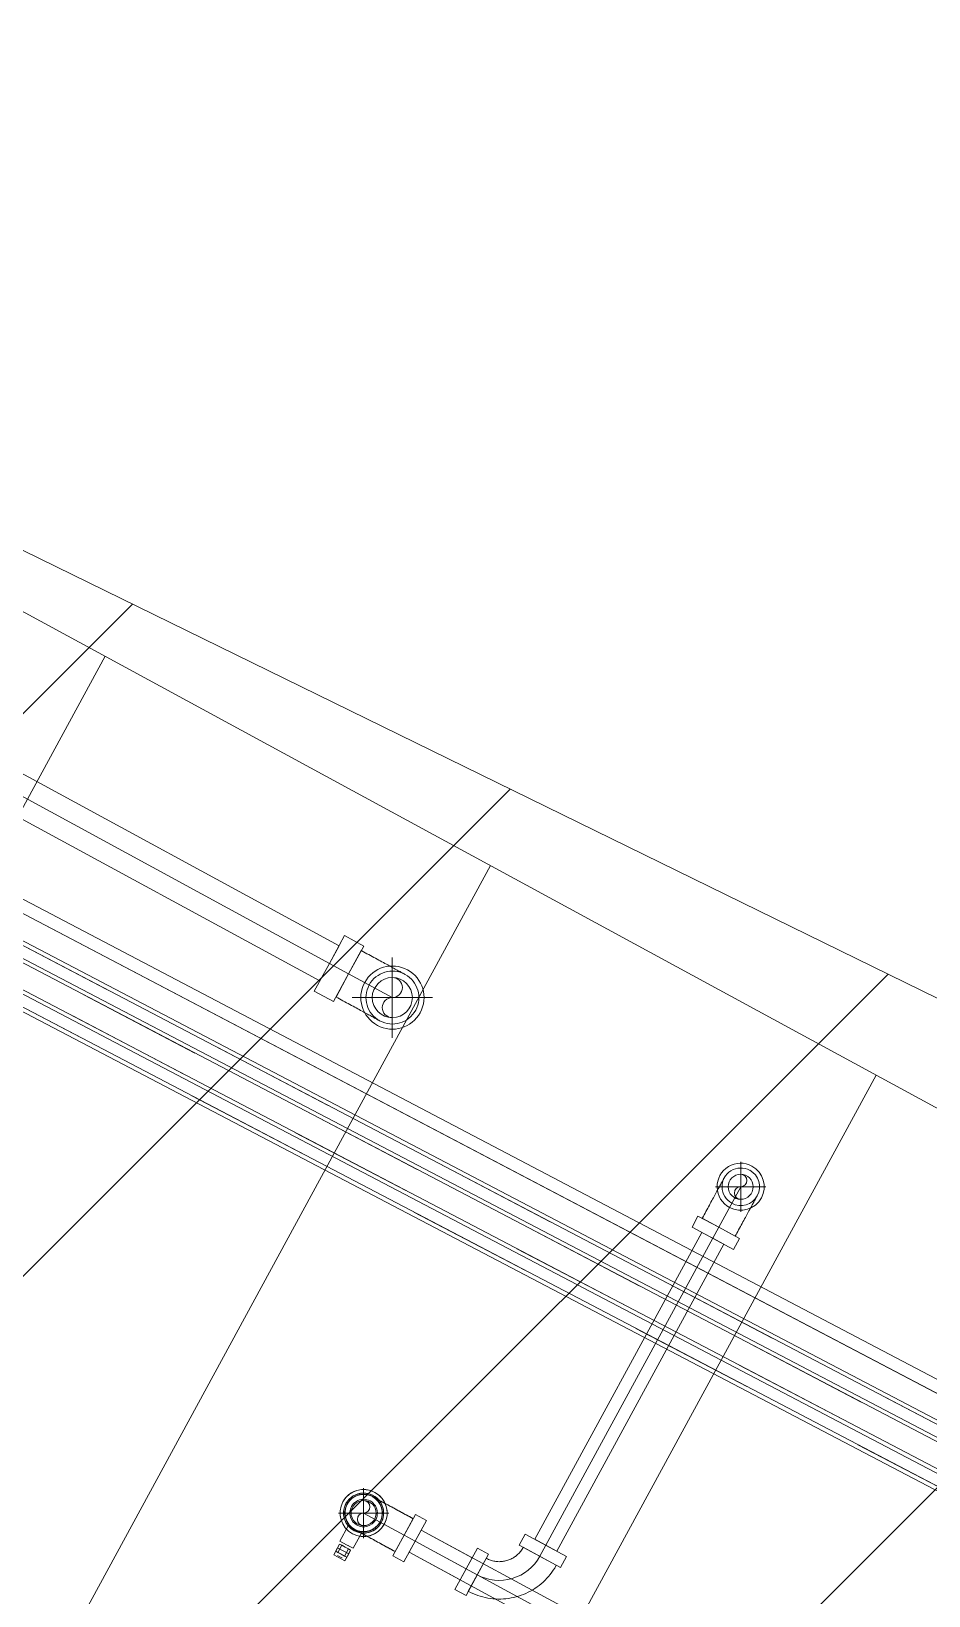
# Model space of a CAD drawing. Header units: metres. Extents: x -207 to 292, y -187 to 169.
# Drawn here: x 11.265 to 11.98, y 99.01 to 100.258 of the extents above; entities that cross this region are included whole.
import ezdxf

# ---------------------------------------------------------------- set-up
doc = ezdxf.new("R2010")
doc.units = ezdxf.units.M
doc.linetypes.add('Hidden', pattern=[0.007144, 0.004763, -0.002381])
for name, color, linetype, lineweight in [('A-FLOR', 7, 'Continuous', 9), ('A-ROOF', 7, 'Continuous', 9), ('A-ROOF-PATT', 7, 'Continuous', 9), ('I-WALL', 7, 'Continuous', 9), ('P-PIPE', 7, 'Continuous', 9), ('P-PIPE-CNTR', 7, 'Continuous', 9), ('S-BEAM', 7, 'Continuous', 9)]:
    doc.layers.add(name, color=color, linetype=linetype, lineweight=lineweight)
doc.layers.add('PR10-ARQ-PL-001-Emplazamiento-C-1_dwg', color=7, linetype='Continuous', lineweight=9, true_color=0x767676)

# ---------------------------------------------------------------- blocks, each defined once
blk = doc.blocks.new('M_HSS Rectangular - HSS50_8X25_4X3_2-2119583-PLANTA EMPLAZAMIENTO ACTUALIZADO')
at = {"layer": 'S-BEAM'}
for p, q in [((1.1933, 0.0127), (-1.1918, 0.0127)), ((1.1933, 0.00952), (-1.1918, 0.00952)), ((-1.1918, -0.00952), (1.1933, -0.00952)), ((-1.1918, -0.0127), (1.1933, -0.0127))]:
    blk.add_line(p, q, dxfattribs=at)
at = {"layer": 'S-BEAM', "linetype": 'Hidden'}
for p, q in [((1.1933, 0.00952), (-1.1918, 0.00952)), ((1.1933, -0.00952), (-1.1918, -0.00952))]:
    blk.add_line(p, q, dxfattribs=at)
blk = doc.blocks.new('M_HSS Rectangular - 5 x 5 cm-2120839-PLANTA EMPLAZAMIENTO ACTUALIZADO')
at = {"layer": 'S-BEAM'}
for p, q in [((1.1932, 0.025), (-1.1917, 0.025)), ((1.1932, 0.02182), (-1.1917, 0.02182)), ((-1.1917, -0.02182), (1.1932, -0.02182)), ((-1.1917, -0.025), (1.1932, -0.025))]:
    blk.add_line(p, q, dxfattribs=at)
at = {"layer": 'S-BEAM', "linetype": 'Hidden'}
for p, q in [((1.1932, 0.02182), (-1.1917, 0.02182)), ((1.1932, -0.02182), (-1.1917, -0.02182))]:
    blk.add_line(p, q, dxfattribs=at)
blk = doc.blocks.new('Plastico - Codo - PL - Codo-2167104-PLANTA EMPLAZAMIENTO ACTUALIZADO')
at = {"layer": 'P-PIPE'}
for p, q in [((11.5711, 99.0744), (11.5621, 99.0579)), ((11.5692, 99.071), (11.5621, 99.0579)), ((11.5709, 99.0531), (11.5799, 99.0696)), ((11.5799, 99.0696), (11.5711, 99.0744)), ((11.5621, 99.0579), (11.5531, 99.0414)), ((11.5621, 99.0579), (11.555, 99.0448)), ((11.5619, 99.0366), (11.5709, 99.0531)), ((11.5531, 99.0414), (11.5619, 99.0366))]:
    blk.add_line(p, q, dxfattribs=at)
at = {"layer": 'P-PIPE', "flags": 128}
for points in [[(11.5692, 99.071), (11.5679, 99.0717), (11.5666, 99.0724), (11.5654, 99.0731), (11.5641, 99.0738), (11.5628, 99.0745), (11.5615, 99.0752), (11.5603, 99.0759), (11.5591, 99.0766), (11.5578, 99.0772), (11.5566, 99.0779), (11.5555, 99.0785), (11.5543, 99.0792), (11.5532, 99.0798), (11.5521, 99.0804), (11.551, 99.081), (11.5499, 99.0815), (11.5489, 99.0821), (11.5479, 99.0826), (11.547, 99.0832), (11.546, 99.0837), (11.5451, 99.0841), (11.5443, 99.0846), (11.5435, 99.085), (11.5427, 99.0854), (11.542, 99.0858), (11.5413, 99.0862), (11.5407, 99.0865), (11.5401, 99.0869), (11.5396, 99.0872), (11.5391, 99.0874), (11.5386, 99.0877), (11.5382, 99.0879), (11.5379, 99.0881), (11.5376, 99.0882), (11.5374, 99.0884), (11.5372, 99.0885), (11.537, 99.0885), (11.5369, 99.0886), (11.5369, 99.0886)], [(11.5226, 99.0624), (11.5226, 99.0623), (11.5227, 99.0623), (11.5228, 99.0622), (11.523, 99.0621), (11.5233, 99.062), (11.5235, 99.0618), (11.5239, 99.0617), (11.5243, 99.0615), (11.5247, 99.0612), (11.5252, 99.061), (11.5257, 99.0607), (11.5263, 99.0604), (11.5269, 99.06), (11.5276, 99.0597), (11.5283, 99.0593), (11.529, 99.0589), (11.5298, 99.0584), (11.5306, 99.058), (11.5315, 99.0575), (11.5324, 99.057), (11.5334, 99.0565), (11.5343, 99.056), (11.5354, 99.0554), (11.5364, 99.0549), (11.5375, 99.0543), (11.5386, 99.0537), (11.5397, 99.0531), (11.5409, 99.0524), (11.542, 99.0518), (11.5432, 99.0511), (11.5445, 99.0505), (11.5457, 99.0498), (11.5469, 99.0491), (11.5482, 99.0484), (11.5495, 99.0478), (11.5507, 99.0471), (11.552, 99.0464), (11.5533, 99.0457), (11.5546, 99.045), (11.555, 99.0448)]]:
    blk.add_lwpolyline(points, dxfattribs=at)
at = {"layer": 'P-PIPE'}
for radius, start, end in [(0.0188, 331.4765, 151.4765), (0.0188, 331.4765, 151.4765), (0.0188, 151.4765, 331.4765), (0.0188, 151.4765, 331.4765), (0.0149, 151.4765, 331.4765), (0.015, 331.4765, 151.4765)]:
    blk.add_arc((11.5297, 99.0755), radius, start, end, dxfattribs=at)
blk = doc.blocks.new('Plastico - Codo - PL - Codo-V76-PLANTA EMPLAZAMIENTO ACTUALIZADO')
at = {"layer": 'P-PIPE'}
for p, q in [((11.871, 98.9121), (11.8623, 98.8954)), ((11.8693, 98.9087), (11.8623, 98.8954)), ((11.8799, 98.9074), (11.871, 98.9121)), ((11.8712, 98.8908), (11.8799, 98.9074)), ((11.8623, 98.8954), (11.8536, 98.8787)), ((11.8623, 98.8954), (11.8554, 98.8822)), ((11.8625, 98.8741), (11.8712, 98.8908)), ((11.8536, 98.8787), (11.8625, 98.8741))]:
    blk.add_line(p, q, dxfattribs=at)
at = {"layer": 'P-PIPE', "flags": 128}
for points in [[(11.8228, 98.8992), (11.8223, 98.8995), (11.8218, 98.8998), (11.8213, 98.9001), (11.8208, 98.9005), (11.8203, 98.9008), (11.8198, 98.9012), (11.8194, 98.9016), (11.819, 98.9021), (11.8186, 98.9025), (11.8182, 98.903), (11.8178, 98.9034), (11.8175, 98.9039), (11.8171, 98.9044), (11.8168, 98.9049), (11.8165, 98.9054), (11.8162, 98.906), (11.816, 98.9065), (11.8158, 98.9071), (11.8156, 98.9076), (11.8154, 98.9082), (11.8152, 98.9088), (11.8151, 98.9094), (11.815, 98.9099), (11.8149, 98.9105), (11.8148, 98.9111), (11.8148, 98.9117), (11.8148, 98.9123), (11.8148, 98.9129), (11.8148, 98.9135), (11.8149, 98.9141), (11.8149, 98.9147), (11.815, 98.9153), (11.8152, 98.9159), (11.8153, 98.9165), (11.8155, 98.917), (11.8157, 98.9176), (11.8159, 98.9182), (11.8161, 98.9187), (11.8164, 98.9192), (11.8165, 98.9194)], [(11.8165, 98.9194), (11.8168, 98.9199), (11.8171, 98.9204), (11.8174, 98.9209), (11.8177, 98.9214), (11.8181, 98.9219), (11.8185, 98.9223), (11.8189, 98.9228), (11.8193, 98.9232), (11.8198, 98.9236), (11.8202, 98.924), (11.8207, 98.9244), (11.8212, 98.9247), (11.8217, 98.9251), (11.8222, 98.9254), (11.8227, 98.9257), (11.8232, 98.9259), (11.8238, 98.9262), (11.8243, 98.9264), (11.8249, 98.9266), (11.8254, 98.9268), (11.826, 98.9269), (11.8266, 98.9271), (11.8272, 98.9272), (11.8278, 98.9273), (11.8284, 98.9274), (11.829, 98.9274), (11.8296, 98.9274), (11.8302, 98.9274), (11.8308, 98.9274), (11.8314, 98.9273), (11.832, 98.9272), (11.8325, 98.9271), (11.8331, 98.927), (11.8337, 98.9269), (11.8343, 98.9267), (11.8348, 98.9265), (11.8354, 98.9263), (11.836, 98.926), (11.8365, 98.9258), (11.8366, 98.9257)], [(11.8366, 98.9257), (11.8372, 98.9254), (11.8377, 98.9251), (11.8382, 98.9248), (11.8387, 98.9244), (11.8391, 98.9241), (11.8396, 98.9237), (11.84, 98.9233), (11.8405, 98.9229), (11.8409, 98.9224), (11.8412, 98.922), (11.8416, 98.9215), (11.842, 98.921), (11.8423, 98.9205), (11.8426, 98.92), (11.8429, 98.9195), (11.8432, 98.919), (11.8434, 98.9184), (11.8437, 98.9179), (11.8439, 98.9173), (11.844, 98.9167), (11.8442, 98.9161), (11.8443, 98.9156), (11.8444, 98.915), (11.8445, 98.9144), (11.8446, 98.9138), (11.8446, 98.9132), (11.8447, 98.9126), (11.8447, 98.912), (11.8446, 98.9114), (11.8446, 98.9108), (11.8445, 98.9102), (11.8444, 98.9096), (11.8443, 98.909), (11.8441, 98.9085), (11.8439, 98.9079), (11.8438, 98.9073), (11.8435, 98.9068), (11.8433, 98.9062), (11.843, 98.9057), (11.843, 98.9055)], [(11.8366, 98.9257), (11.8367, 98.9257), (11.8367, 98.9257), (11.8369, 98.9256), (11.8371, 98.9255), (11.8373, 98.9254), (11.8376, 98.9252), (11.8379, 98.925), (11.8383, 98.9248), (11.8387, 98.9246), (11.8392, 98.9244), (11.8397, 98.9241), (11.8403, 98.9238), (11.8409, 98.9235), (11.8416, 98.9231), (11.8423, 98.9227), (11.8431, 98.9223), (11.8439, 98.9219), (11.8447, 98.9215), (11.8456, 98.921), (11.8465, 98.9205), (11.8475, 98.92), (11.8485, 98.9195), (11.8495, 98.919), (11.8506, 98.9184), (11.8516, 98.9179), (11.8527, 98.9173), (11.8539, 98.9167), (11.855, 98.9161), (11.8562, 98.9155), (11.8574, 98.9148), (11.8587, 98.9142), (11.8599, 98.9135), (11.8612, 98.9129), (11.8624, 98.9122), (11.8637, 98.9116), (11.865, 98.9109), (11.8663, 98.9102), (11.8676, 98.9095), (11.8689, 98.9088), (11.8693, 98.9087)], [(11.843, 98.9055), (11.8427, 98.905), (11.8424, 98.9045), (11.842, 98.904), (11.8417, 98.9035), (11.8413, 98.903), (11.8409, 98.9026), (11.8405, 98.9021), (11.8401, 98.9017), (11.8397, 98.9013), (11.8392, 98.9009), (11.8388, 98.9006), (11.8383, 98.9002), (11.8378, 98.8999), (11.8373, 98.8996), (11.8367, 98.8993), (11.8362, 98.899), (11.8357, 98.8987), (11.8351, 98.8985), (11.8345, 98.8983), (11.834, 98.8981), (11.8334, 98.898), (11.8328, 98.8978), (11.8322, 98.8977), (11.8316, 98.8976), (11.831, 98.8976), (11.8304, 98.8975), (11.8299, 98.8975), (11.8293, 98.8975), (11.8287, 98.8975), (11.8281, 98.8976), (11.8275, 98.8977), (11.8269, 98.8978), (11.8263, 98.8979), (11.8257, 98.8981), (11.8251, 98.8982), (11.8246, 98.8984), (11.824, 98.8986), (11.8235, 98.8989), (11.8229, 98.8991), (11.8228, 98.8992)], [(11.8554, 98.8822), (11.8541, 98.8828), (11.8528, 98.8835), (11.8515, 98.8842), (11.8502, 98.8849), (11.8489, 98.8855), (11.8477, 98.8862), (11.8464, 98.8869), (11.8452, 98.8875), (11.8439, 98.8882), (11.8427, 98.8888), (11.8415, 98.8894), (11.8404, 98.89), (11.8392, 98.8906), (11.8381, 98.8912), (11.837, 98.8918), (11.8359, 98.8923), (11.8349, 98.8929), (11.8339, 98.8934), (11.8329, 98.8939), (11.832, 98.8944), (11.8311, 98.8949), (11.8303, 98.8953), (11.8295, 98.8957), (11.8287, 98.8961), (11.828, 98.8965), (11.8273, 98.8969), (11.8266, 98.8972), (11.826, 98.8975), (11.8255, 98.8978), (11.825, 98.8981), (11.8246, 98.8983), (11.8242, 98.8985), (11.8238, 98.8987), (11.8235, 98.8988), (11.8233, 98.899), (11.8231, 98.8991), (11.8229, 98.8991), (11.8228, 98.8992), (11.8228, 98.8992)]]:
    blk.add_lwpolyline(points, dxfattribs=at)
at = {"layer": 'P-PIPE'}
for radius, start, end in [(0.0188, 332.4113, 152.4113), (0.0188, 332.4113, 152.4113), (0.0188, 152.4113, 332.4113), (0.0188, 152.4113, 332.4113), (0.0149, 152.4113, 332.4113), (0.0149, 332.4113, 152.4113)]:
    blk.add_arc((11.8297, 98.9125), radius, start, end, dxfattribs=at)
blk = doc.blocks.new('Plastico - Codo - PL - Codo-V82-PLANTA EMPLAZAMIENTO ACTUALIZADO')
at = {"layer": 'P-PIPE'}
for p, q in [((-0.0188, 0.0468), (-0.0188, 0.0368)), ((0.0188, 0.0468), (-0.0188, 0.0468)), ((0.0188, 0.0468), (-0.0188, 0.0468)), ((0.0188, 0.0368), (0.0188, 0.0468)), ((-0.0188, 0.0368), (0.0188, 0.0368)), ((-0.0188, 0.0368), (0.0188, 0.0368)), ((-0.015, 0.0368), (0.0149, 0.0368)), ((-0.015, 0.0368), (0.0149, 0.0368)), ((-0.0368, 0.0188), (-0.0468, 0.0188)), ((-0.0468, 0.0188), (-0.0468, -0.0188)), ((-0.0468, 0.0188), (-0.0468, -0.0188)), ((-0.0368, -0.0188), (-0.0368, 0.0188)), ((-0.0368, -0.0188), (-0.0368, 0.0188)), ((-0.0368, 0.0149), (-0.0368, -0.015)), ((-0.0368, 0.0149), (-0.0368, -0.015)), ((-0.0468, -0.0188), (-0.0368, -0.0188))]:
    blk.add_line(p, q, dxfattribs=at)
at = {"layer": 'P-PIPE', "flags": 128}
for points in [[(-0.0368, -0.015), (-0.0347, -0.0149), (-0.0327, -0.0148), (-0.0306, -0.0146), (-0.0286, -0.0143), (-0.0265, -0.0139), (-0.0245, -0.0135), (-0.0225, -0.0129), (-0.0205, -0.0123), (-0.0186, -0.0116), (-0.0167, -0.0109), (-0.0148, -0.01), (-0.0129, -0.0091), (-0.0111, -0.0081), (-0.0093, -0.007), (-0.0076, -0.0059), (-0.0059, -0.0047), (-0.0043, -0.0034), (-0.0027, -0.0021), (-0.0012, -0.0007), (0.0003, 0.0007), (0.0017, 0.0023), (0.0031, 0.0038), (0.0044, 0.0055), (0.0056, 0.0071), (0.0067, 0.0088), (0.0078, 0.0106), (0.0088, 0.0124), (0.0098, 0.0143), (0.0106, 0.0161), (0.0114, 0.0181), (0.0121, 0.02), (0.0128, 0.022), (0.0133, 0.024), (0.0138, 0.026), (0.0142, 0.028), (0.0145, 0.0301), (0.0147, 0.0321), (0.0149, 0.0342), (0.0149, 0.0363), (0.0149, 0.0368)], [(-0.015, 0.0368), (-0.015, 0.0359), (-0.015, 0.0351), (-0.0151, 0.0342), (-0.0152, 0.0333), (-0.0154, 0.0325), (-0.0156, 0.0316), (-0.0158, 0.0308), (-0.0161, 0.0299), (-0.0164, 0.0291), (-0.0167, 0.0283), (-0.017, 0.0275), (-0.0174, 0.0267), (-0.0178, 0.026), (-0.0183, 0.0252), (-0.0188, 0.0245), (-0.0193, 0.0238), (-0.0198, 0.0231), (-0.0204, 0.0224), (-0.021, 0.0218), (-0.0216, 0.0211), (-0.0222, 0.0205), (-0.0229, 0.02), (-0.0236, 0.0194), (-0.0243, 0.0189), (-0.025, 0.0184), (-0.0257, 0.018), (-0.0265, 0.0175), (-0.0273, 0.0171), (-0.0281, 0.0168), (-0.0289, 0.0164), (-0.0297, 0.0161), (-0.0305, 0.0159), (-0.0314, 0.0156), (-0.0322, 0.0154), (-0.0331, 0.0153), (-0.034, 0.0151), (-0.0348, 0.015), (-0.0357, 0.015), (-0.0366, 0.015), (-0.0368, 0.0149)]]:
    blk.add_lwpolyline(points, dxfattribs=at)
blk = doc.blocks.new('M_Ball Valve - 50-150 mm - 20 mm-V83-PLANTA EMPLAZAMIENTO ACTUALIZADO')
at = {"layer": 'P-PIPE'}
for p, q in [((11.8174, 98.9024), (11.8108, 98.8902)), ((11.8213, 98.8845), (11.8279, 98.8966)), ((11.809, 98.8848), (11.8059, 98.8792)), ((11.8059, 98.8792), (11.8075, 98.8821)), ((11.8106, 98.8877), (11.8075, 98.8821)), ((11.8092, 98.881), (11.8075, 98.8821)), ((11.8075, 98.882), (11.8162, 98.8772)), ((11.8106, 98.8877), (11.809, 98.8848)), ((11.8178, 98.88), (11.809, 98.8848)), ((11.809, 98.8848), (11.8178, 98.88)), ((11.8124, 98.8868), (11.8092, 98.881)), ((11.8092, 98.881), (11.8119, 98.8796)), ((11.8101, 98.8805), (11.8119, 98.8796)), ((11.8101, 98.8805), (11.8119, 98.8796)), ((11.8194, 98.883), (11.8106, 98.8878)), ((11.8106, 98.8877), (11.8124, 98.8868)), ((11.8108, 98.8902), (11.8161, 98.8873)), ((11.815, 98.8854), (11.8124, 98.8868)), ((11.815, 98.8854), (11.8133, 98.8863)), ((11.815, 98.8854), (11.8133, 98.8863)), ((11.8161, 98.8873), (11.8143, 98.8883)), ((11.8145, 98.8782), (11.8176, 98.884)), ((11.8167, 98.8845), (11.815, 98.8854)), ((11.8167, 98.8845), (11.815, 98.8854)), ((11.8176, 98.884), (11.815, 98.8854)), ((11.8161, 98.8873), (11.8213, 98.8845)), ((11.8178, 98.8864), (11.8161, 98.8873)), ((11.8163, 98.8773), (11.8193, 98.8829)), ((11.8176, 98.884), (11.8193, 98.8829)), ((11.8178, 98.88), (11.8193, 98.8829)), ((11.8059, 98.8792), (11.8147, 98.8744)), ((11.8147, 98.8744), (11.8059, 98.8792)), ((11.809, 98.8786), (11.8108, 98.8777)), ((11.8108, 98.8777), (11.8126, 98.8767)), ((11.8119, 98.8796), (11.8136, 98.8787)), ((11.8119, 98.8796), (11.8136, 98.8787)), ((11.8119, 98.8796), (11.8145, 98.8782)), ((11.8163, 98.8773), (11.8145, 98.8782)), ((11.8147, 98.8744), (11.8178, 98.88)), ((11.8163, 98.8773), (11.8147, 98.8744))]:
    blk.add_line(p, q, dxfattribs=at)
at = {"layer": 'P-PIPE', "flags": 128}
for points in [[(11.8157, 98.9201), (11.8154, 98.9195), (11.8151, 98.9189), (11.8149, 98.9183), (11.8147, 98.9177), (11.8145, 98.9171), (11.8143, 98.9165), (11.8142, 98.9159), (11.814, 98.9153), (11.8139, 98.9146), (11.8139, 98.914), (11.8138, 98.9134), (11.8138, 98.9127), (11.8138, 98.9121), (11.8138, 98.9115), (11.8139, 98.9108), (11.8139, 98.9102), (11.814, 98.9096), (11.8142, 98.9089), (11.8143, 98.9083), (11.8145, 98.9077), (11.8147, 98.9071), (11.8149, 98.9065), (11.8152, 98.9059), (11.8155, 98.9054), (11.8157, 98.9048), (11.8161, 98.9042), (11.8164, 98.9037), (11.8168, 98.9032), (11.8171, 98.9027), (11.8174, 98.9024)], [(11.8437, 98.9049), (11.844, 98.9054), (11.8443, 98.906), (11.8445, 98.9066), (11.8447, 98.9072), (11.8449, 98.9078), (11.8451, 98.9084), (11.8453, 98.909), (11.8454, 98.9096), (11.8455, 98.9103), (11.8456, 98.9109), (11.8456, 98.9115), (11.8456, 98.9122), (11.8456, 98.9128), (11.8456, 98.9135), (11.8456, 98.9141), (11.8455, 98.9147), (11.8454, 98.9153), (11.8453, 98.916), (11.8451, 98.9166), (11.8449, 98.9172), (11.8447, 98.9178), (11.8445, 98.9184), (11.8442, 98.919), (11.844, 98.9196), (11.8437, 98.9201), (11.8434, 98.9207), (11.843, 98.9212), (11.8427, 98.9217), (11.8423, 98.9223), (11.8419, 98.9228), (11.8415, 98.9232), (11.841, 98.9237), (11.8406, 98.9241), (11.8401, 98.9246), (11.8396, 98.925), (11.8391, 98.9253), (11.8386, 98.9257), (11.838, 98.9261), (11.8375, 98.9264), (11.8369, 98.9267), (11.8363, 98.927), (11.8358, 98.9272), (11.8352, 98.9274), (11.8346, 98.9276), (11.8339, 98.9278), (11.8333, 98.928), (11.8327, 98.9281), (11.8321, 98.9282), (11.8314, 98.9283), (11.8308, 98.9284), (11.8302, 98.9284), (11.8295, 98.9284), (11.8289, 98.9284), (11.8283, 98.9283), (11.8276, 98.9283), (11.827, 98.9282), (11.8264, 98.928), (11.8257, 98.9279), (11.8251, 98.9277), (11.8245, 98.9275), (11.8239, 98.9273), (11.8233, 98.9271), (11.8228, 98.9268), (11.8222, 98.9265), (11.8216, 98.9262), (11.8211, 98.9259), (11.8206, 98.9255), (11.8201, 98.9251), (11.8196, 98.9247), (11.8191, 98.9243), (11.8186, 98.9239), (11.8182, 98.9234), (11.8177, 98.923), (11.8173, 98.9225), (11.8169, 98.922), (11.8166, 98.9214), (11.8162, 98.9209), (11.8159, 98.9204), (11.8157, 98.9201)], [(11.8279, 98.8966), (11.8286, 98.8966), (11.8292, 98.8965), (11.8298, 98.8965), (11.8305, 98.8965), (11.8311, 98.8966), (11.8317, 98.8967), (11.8324, 98.8968), (11.833, 98.8969), (11.8336, 98.897), (11.8342, 98.8972), (11.8348, 98.8974), (11.8354, 98.8976), (11.836, 98.8978), (11.8366, 98.8981), (11.8372, 98.8984), (11.8377, 98.8987), (11.8383, 98.899), (11.8388, 98.8994), (11.8393, 98.8998), (11.8398, 98.9002), (11.8403, 98.9006), (11.8408, 98.901), (11.8412, 98.9015), (11.8417, 98.9019), (11.8421, 98.9024), (11.8425, 98.9029), (11.8428, 98.9034), (11.8432, 98.904), (11.8435, 98.9045), (11.8437, 98.9049)]]:
    blk.add_lwpolyline(points, dxfattribs=at)
at = {"layer": 'P-PIPE'}
for radius, start, end in [(0.016, 151.4765, 331.4765), (0.016, 151.4765, 331.4765), (0.016, 151.4765, 331.4765), (0.016, 151.4765, 331.4765), (0.016, 331.4765, 151.4765), (0.016, 331.4765, 151.4765), (0.016, 331.4765, 151.4765), (0.016, 331.4765, 151.4765), (0.011, 151.4765, 331.4765), (0.011, 151.4765, 331.4765), (0.011, 151.4765, 331.4765), (0.011, 151.4765, 331.4765), (0.011, 331.4765, 151.4765), (0.011, 331.4765, 151.4765), (0.011, 331.4765, 151.4765), (0.011, 331.4765, 151.4765)]:
    blk.add_arc((11.8297, 98.9125), radius, start, end, dxfattribs=at)
for points, knots in [([(11.8223, 98.8988), (11.822, 98.899), (11.8214, 98.8994), (11.8205, 98.8999), (11.8199, 98.9003), (11.8194, 98.9007), (11.8191, 98.9009), (11.8187, 98.9012), (11.8185, 98.9014), (11.8182, 98.9016), (11.818, 98.9018), (11.8178, 98.902), (11.8177, 98.9021), (11.8175, 98.9022), (11.8174, 98.9023), (11.8174, 98.9024), (11.8174, 98.9024)], [-1, -1, -1, -1, -0.9444444, -0.8888889, -0.8333333, -0.8055556, -0.7777778, -0.75, -0.7222222, -0.6944444, -0.6666667, -0.6388889, -0.6111111, -0.5833333, -0.5555556, -0.5, -0.5, -0.5, -0.5]), ([(11.8174, 98.9024), (11.8174, 98.9024), (11.8174, 98.9023), (11.8176, 98.9022), (11.8178, 98.902), (11.818, 98.9018), (11.8182, 98.9016), (11.8185, 98.9014), (11.8187, 98.9012), (11.8191, 98.9009), (11.8194, 98.9007), (11.8199, 98.9003), (11.8205, 98.8999), (11.8214, 98.8994), (11.822, 98.899), (11.8223, 98.8988)], [-0.5, -0.5, -0.5, -0.5, -0.4444444, -0.3888889, -0.3611111, -0.3333333, -0.3055556, -0.2777778, -0.25, -0.2222222, -0.1944444, -0.1666667, -0.1111111, -0.0555556, 0, 0, 0, 0]), ([(11.8223, 98.8988), (11.8226, 98.8987), (11.8232, 98.8983), (11.8242, 98.8979), (11.8249, 98.8976), (11.8255, 98.8974), (11.8258, 98.8973), (11.8262, 98.8971), (11.8266, 98.897), (11.8269, 98.8969), (11.8271, 98.8968), (11.8274, 98.8968), (11.8276, 98.8967), (11.8279, 98.8966), (11.8279, 98.8966), (11.8279, 98.8966)], [-1, -1, -1, -1, -0.9444444, -0.8888889, -0.8333333, -0.8055556, -0.7777778, -0.75, -0.7222222, -0.6944444, -0.6666667, -0.6388889, -0.6111111, -0.5555556, -0.5, -0.5, -0.5, -0.5]), ([(11.8279, 98.8966), (11.8279, 98.8966), (11.8279, 98.8966), (11.8277, 98.8967), (11.8276, 98.8967), (11.8274, 98.8968), (11.8271, 98.8968), (11.8269, 98.8969), (11.8266, 98.897), (11.8262, 98.8971), (11.8258, 98.8973), (11.8255, 98.8974), (11.8249, 98.8976), (11.8242, 98.8979), (11.8232, 98.8983), (11.8226, 98.8987), (11.8223, 98.8988)], [-0.5, -0.5, -0.5, -0.5, -0.4444444, -0.4166667, -0.3888889, -0.3611111, -0.3333333, -0.3055556, -0.2777778, -0.25, -0.2222222, -0.1944444, -0.1666667, -0.1111111, -0.0555556, 0, 0, 0, 0])]:
    blk.add_open_spline(points, degree=3, knots=knots, dxfattribs=at)
blk = doc.blocks.new('Plastico - Codo - PL - Codo-V78-PLANTA EMPLAZAMIENTO ACTUALIZADO')
at = {"layer": 'P-PIPE'}
for p, q in [((12.1942, 98.7432), (12.1855, 98.7266)), ((12.203, 98.7386), (12.1942, 98.7432)), ((12.1943, 98.7219), (12.203, 98.7386)), ((12.2013, 98.7352), (12.1943, 98.7219)), ((12.1855, 98.7266), (12.1768, 98.7099)), ((12.1856, 98.7053), (12.1943, 98.7219)), ((12.1943, 98.7219), (12.1874, 98.7087)), ((12.1768, 98.7099), (12.1856, 98.7053))]:
    blk.add_line(p, q, dxfattribs=at)
at = {"layer": 'P-PIPE', "flags": 128}
for points in [[(12.2339, 98.7181), (12.2339, 98.7181), (12.2338, 98.7182), (12.2337, 98.7183), (12.2335, 98.7183), (12.2332, 98.7185), (12.233, 98.7186), (12.2326, 98.7188), (12.2322, 98.719), (12.2318, 98.7192), (12.2313, 98.7195), (12.2308, 98.7198), (12.2302, 98.7201), (12.2296, 98.7204), (12.2289, 98.7207), (12.2282, 98.7211), (12.2274, 98.7215), (12.2266, 98.7219), (12.2258, 98.7224), (12.2249, 98.7228), (12.224, 98.7233), (12.223, 98.7238), (12.2221, 98.7243), (12.221, 98.7249), (12.22, 98.7254), (12.2189, 98.726), (12.2178, 98.7265), (12.2166, 98.7271), (12.2155, 98.7278), (12.2143, 98.7284), (12.2131, 98.729), (12.2119, 98.7296), (12.2106, 98.7303), (12.2094, 98.7309), (12.2081, 98.7316), (12.2068, 98.7323), (12.2055, 98.733), (12.2042, 98.7336), (12.2029, 98.7343), (12.2016, 98.735), (12.2013, 98.7352)], [(12.1874, 98.7087), (12.1887, 98.708), (12.19, 98.7073), (12.1913, 98.7066), (12.1926, 98.706), (12.1939, 98.7053), (12.1952, 98.7046), (12.1964, 98.704), (12.1977, 98.7033), (12.1989, 98.7027), (12.2001, 98.702), (12.2013, 98.7014), (12.2025, 98.7008), (12.2036, 98.7002), (12.2047, 98.6996), (12.2058, 98.6991), (12.2069, 98.6985), (12.2079, 98.698), (12.2089, 98.6974), (12.2099, 98.6969), (12.2108, 98.6964), (12.2117, 98.696), (12.2126, 98.6955), (12.2134, 98.6951), (12.2141, 98.6947), (12.2149, 98.6943), (12.2156, 98.694), (12.2162, 98.6936), (12.2168, 98.6933), (12.2173, 98.693), (12.2178, 98.6928), (12.2183, 98.6926), (12.2187, 98.6923), (12.219, 98.6922), (12.2193, 98.692), (12.2196, 98.6919), (12.2198, 98.6918), (12.2199, 98.6917), (12.22, 98.6917), (12.22, 98.6916)]]:
    blk.add_lwpolyline(points, dxfattribs=at)
at = {"layer": 'P-PIPE'}
for radius, start, end in [(0.0188, 332.4113, 152.4113), (0.0188, 332.4113, 152.4113), (0.0149, 332.4113, 152.4113), (0.0188, 152.4113, 332.4113), (0.0188, 152.4113, 332.4113), (0.015, 152.4113, 332.4113)]:
    blk.add_arc((12.227, 98.7049), radius, start, end, dxfattribs=at)
blk = doc.blocks.new('Plastico - Codo - PL - Codo-705725-PLANTA EMPLAZAMIENTO ACTUALIZADO')
at = {"layer": 'P-PIPE'}
for p, q in [((10.0535, 99.8113), (10.0418, 99.7889)), ((10.0418, 99.7889), (10.0516, 99.8076)), ((10.069, 99.8031), (10.0535, 99.8113)), ((10.0572, 99.7808), (10.069, 99.8031)), ((10.0418, 99.7889), (10.0301, 99.7666)), ((10.032, 99.7703), (10.0418, 99.7889)), ((10.0455, 99.7585), (10.0572, 99.7808)), ((10.0301, 99.7666), (10.0455, 99.7585))]:
    blk.add_line(p, q, dxfattribs=at)
at = {"layer": 'P-PIPE', "flags": 128}
for points in [[(10.0516, 99.8076), (10.0502, 99.8083), (10.0488, 99.8091), (10.0474, 99.8098), (10.046, 99.8105), (10.0446, 99.8112), (10.0432, 99.812), (10.0419, 99.8127), (10.0405, 99.8134), (10.0392, 99.8141), (10.0379, 99.8148), (10.0366, 99.8154), (10.0354, 99.8161), (10.0341, 99.8168), (10.0329, 99.8174), (10.0318, 99.818), (10.0306, 99.8186), (10.0295, 99.8192), (10.0284, 99.8198), (10.0274, 99.8203), (10.0264, 99.8208), (10.0254, 99.8213), (10.0245, 99.8218), (10.0236, 99.8223), (10.0228, 99.8227), (10.022, 99.8231), (10.0213, 99.8235), (10.0206, 99.8239), (10.02, 99.8242), (10.0194, 99.8245), (10.0188, 99.8248), (10.0184, 99.825), (10.0179, 99.8253), (10.0176, 99.8255), (10.0172, 99.8256), (10.017, 99.8258), (10.0168, 99.8259), (10.0166, 99.826), (10.0165, 99.826), (10.0165, 99.826)], [(9.9968, 99.7887), (9.9969, 99.7887), (9.997, 99.7887), (9.9971, 99.7886), (9.9973, 99.7885), (9.9975, 99.7883), (9.9979, 99.7882), (9.9982, 99.788), (9.9986, 99.7878), (9.9991, 99.7875), (9.9996, 99.7873), (10.0002, 99.787), (10.0008, 99.7866), (10.0015, 99.7863), (10.0022, 99.7859), (10.003, 99.7855), (10.0038, 99.7851), (10.0047, 99.7846), (10.0056, 99.7841), (10.0065, 99.7836), (10.0075, 99.7831), (10.0085, 99.7826), (10.0096, 99.782), (10.0107, 99.7814), (10.0118, 99.7808), (10.013, 99.7802), (10.0142, 99.7796), (10.0154, 99.779), (10.0167, 99.7783), (10.018, 99.7776), (10.0193, 99.7769), (10.0206, 99.7762), (10.0219, 99.7755), (10.0233, 99.7748), (10.0246, 99.7741), (10.026, 99.7734), (10.0274, 99.7727), (10.0288, 99.7719), (10.0302, 99.7712), (10.0316, 99.7705), (10.032, 99.7703)]]:
    blk.add_lwpolyline(points, dxfattribs=at)
at = {"layer": 'P-PIPE'}
for radius, start, end in [(0.0252, 332.2843, 152.2843), (0.0252, 332.2843, 152.2843), (0.0252, 152.2843, 332.2843), (0.0252, 152.2843, 332.2843), (0.0211, 152.2843, 332.2843), (0.0211, 332.2843, 152.2843)]:
    blk.add_arc((10.0066, 99.8074), radius, start, end, dxfattribs=at)
blk = doc.blocks.new('YADRAN_LASQUEMAS_ARQ_MO_006_E02_rvt-1-PLANTA EMPLAZAMIENTO ACTUALIZADO')
at = {"layer": 'A-ROOF-PATT', "true_color": 0x008040}
h = blk.add_hatch(dxfattribs=at)
h.set_pattern_fill('FP_66', color=116, style=0, pattern_type=2)
h.set_pattern_definition([(241.477, (-33.576, 19.343), (0.3075189, -0.167129), [])])
h.paths.add_polyline_path([(13.5961, 95.6397), (14.8063, 97.8664), (10.4058, 100.2581), (9.1956, 98.0313)])
at = {"layer": 'A-FLOR'}
for p, q in [((10.2933, 100.0608), (14.6986, 97.7465)), ((14.6986, 97.7465), (10.2933, 100.0608))]:
    blk.add_line(p, q, dxfattribs=at)
at = {"layer": 'A-ROOF'}
for p, q in [((14.8063, 97.8664), (10.4058, 100.2581)), ((10.4058, 100.2581), (14.8063, 97.8664))]:
    blk.add_line(p, q, dxfattribs=at)
at = {"layer": 'I-WALL'}
for p, q in [((10.2981, 100.0696), (14.7122, 97.7506)), ((14.7122, 97.7506), (10.2981, 100.0696)), ((10.2933, 100.0608), (14.6986, 97.7465)), ((14.7074, 97.7418), (10.2933, 100.0608))]:
    blk.add_line(p, q, dxfattribs=at)
at = {"layer": 'P-PIPE'}
for p, q in [((11.5101, 99.5283), (11.0047, 99.8029)), ((10.9894, 99.7748), (11.4948, 99.5002)), ((11.5024, 99.5142), (11.5101, 99.5283)), ((11.5024, 99.5142), (11.5101, 99.5283)), ((11.4948, 99.5002), (11.5024, 99.5142)), ((11.4948, 99.5002), (11.5024, 99.5142)), ((11.7994, 99.2995), (11.6663, 99.0546)), ((11.8082, 99.2948), (11.7994, 99.2995)), ((11.8082, 99.2948), (11.7994, 99.2995)), ((11.817, 99.29), (11.8082, 99.2948)), ((11.817, 99.29), (11.8082, 99.2948)), ((11.6838, 99.045), (11.817, 99.29)), ((11.5757, 99.0619), (11.5709, 99.0531)), ((11.5757, 99.0619), (11.5709, 99.0531)), ((11.5757, 99.0619), (11.5709, 99.0531)), ((11.5757, 99.0619), (11.5709, 99.0531)), ((11.6163, 99.0398), (11.5757, 99.0619)), ((11.6965, 98.9963), (11.5757, 99.0619)), ((11.5709, 99.0531), (11.5661, 99.0443)), ((11.5709, 99.0531), (11.5661, 99.0443)), ((11.5709, 99.0531), (11.5661, 99.0443)), ((11.5709, 99.0531), (11.5661, 99.0443)), ((11.5661, 99.0443), (11.6068, 99.0222)), ((11.5661, 99.0443), (11.6869, 98.9787)), ((11.6663, 99.0546), (11.6751, 99.0498)), ((11.6663, 99.0546), (11.6751, 99.0498)), ((11.6751, 99.0498), (11.6838, 99.045)), ((11.6751, 99.0498), (11.6838, 99.045)), ((11.6068, 99.0222), (11.6116, 99.031)), ((11.6068, 99.0222), (11.6116, 99.031)), ((11.6116, 99.031), (11.6163, 99.0398)), ((11.6116, 99.031), (11.6163, 99.0398))]:
    blk.add_line(p, q, dxfattribs=at)
at = {"layer": 'P-PIPE', "color": 96, "true_color": 0x007f00}
for centre, radius, start, end in [((11.5526, 99.4869), 0.016, 0, 180), ((11.5526, 99.4949), 0.008, 270, 90), ((11.5526, 99.4869), 0.016, 180, 0), ((11.5526, 99.4789), 0.008, 90, 270), ((11.8305, 99.3359), 0.01, 0, 180), ((11.8305, 99.3409), 0.005, 270, 90), ((11.8305, 99.3359), 0.01, 180, 0), ((11.8305, 99.3309), 0.005, 90, 270), ((11.5297, 99.0755), 0.01, 0, 180), ((11.5297, 99.0755), 0.01, 0, 180), ((11.5297, 99.0805), 0.005, 270, 90), ((11.5297, 99.0805), 0.005, 270, 90), ((11.5297, 99.0755), 0.01, 180, 0), ((11.5297, 99.0755), 0.01, 180, 0), ((11.5297, 99.0705), 0.005, 90, 270), ((11.5297, 99.0705), 0.005, 90, 270)]:
    blk.add_arc(centre, radius, start, end, dxfattribs=at)
at = {"layer": 'P-PIPE-CNTR'}
for p, q in [((10.9971, 99.7889), (11.5024, 99.5142)), ((10.9971, 99.7889), (11.5024, 99.5142)), ((11.5526, 99.4549), (11.5526, 99.5189)), ((11.5024, 99.5142), (11.5177, 99.5059)), ((11.5526, 99.4869), (11.5177, 99.5059)), ((11.5206, 99.4869), (11.5846, 99.4869)), ((11.8305, 99.3159), (11.8305, 99.3559)), ((11.8105, 99.3359), (11.8505, 99.3359)), ((11.8305, 99.3359), (11.813, 99.3036)), ((11.6751, 99.0498), (11.8082, 99.2948)), ((11.6751, 99.0498), (11.8082, 99.2948)), ((11.8082, 99.2948), (11.813, 99.3036)), ((11.5297, 99.0555), (11.5297, 99.0955)), ((11.5297, 99.0555), (11.5297, 99.0955)), ((11.5097, 99.0755), (11.5497, 99.0755)), ((11.5097, 99.0755), (11.5497, 99.0755)), ((11.5621, 99.0579), (11.5297, 99.0755)), ((11.5297, 99.0755), (11.5621, 99.0579)), ((11.5621, 99.0579), (11.5709, 99.0531)), ((11.5621, 99.0579), (11.5709, 99.0531)), ((11.5709, 99.0531), (11.6116, 99.031)), ((11.5709, 99.0531), (11.6116, 99.031)), ((11.5709, 99.0531), (11.6917, 98.9875)), ((11.5709, 99.0531), (11.6917, 98.9875)), ((11.6703, 99.041), (11.6751, 99.0498)), ((11.6116, 99.031), (11.6204, 99.0262))]:
    blk.add_line(p, q, dxfattribs=at)
blk.add_arc((11.6379, 99.0586), 0.0368, 241.4765, 331.4765, dxfattribs=at)
at = {"layer": 'P-PIPE', "lineweight": 9}
for name, p, rotation in [('Plastico - Codo - PL - Codo-705725-PLANTA EMPLAZAMIENTO ACTUALIZADO', (22.9654, 199.1433), 179.1922090288049), ('Plastico - Codo - PL - Codo-V78-PLANTA EMPLAZAMIENTO ACTUALIZADO', (110.3228, 85.5003), 89.06521978446838), ('Plastico - Codo - PL - Codo-V76-PLANTA EMPLAZAMIENTO ACTUALIZADO', (-1.9121, 0.3692), 359.0652197844751), ('Plastico - Codo - PL - Codo-V82-PLANTA EMPLAZAMIENTO ACTUALIZADO', (11.6527, 99.0087), 331.4765444990744)]:
    blk.add_blockref(name, p, dxfattribs=dict(at, rotation=rotation))
for name, p in [('Plastico - Codo - PL - Codo-2167104-PLANTA EMPLAZAMIENTO ACTUALIZADO', (0, 0)), ('M_Ball Valve - 50-150 mm - 20 mm-V83-PLANTA EMPLAZAMIENTO ACTUALIZADO', (-0.3, 0.163))]:
    blk.add_blockref(name, p, dxfattribs=at)
at = {"layer": 'S-BEAM', "lineweight": 9}
for name, rotation in [('M_HSS Rectangular - 5 x 5 cm-2120839-PLANTA EMPLAZAMIENTO ACTUALIZADO', 152.3383401739477), ('M_HSS Rectangular - HSS50_8X25_4X3_2-2119583-PLANTA EMPLAZAMIENTO ACTUALIZADO', 332.3383401739477)]:
    blk.add_blockref(name, (11.3967, 99.4311), dxfattribs=dict(at, rotation=rotation))
blk = doc.blocks.new('PR10-ARQ-PL-001-Emplazamiento-C-1_dwg-674643-PLANTA EMPLAZAMIENTO ACTUALIZADO')
at = {"lineweight": 9, "true_color": 0x0000ff}
h = blk.add_hatch(dxfattribs=at)
h.set_pattern_fill('FP_4', color=5, style=0, pattern_type=2)
h.set_pattern_definition([(45, (0, 0), (-0.2245064, 0.2245064), [])])
h.paths.add_polyline_path([(14.752, 94.9625), (16.0509, 97.4952), (11.1803, 99.8818), (9.7452, 97.6124), (13.5685, 95.5889)])
at = {"lineweight": 9, "flags": 128}
blk.add_lwpolyline([(11.1803, 99.8818), (16.0509, 97.4952), (14.752, 94.9625), (9.7452, 97.6124), (14.752, 94.9625), (16.0509, 97.4952), (11.1803, 99.8818), (11.1593, 99.8485)], dxfattribs=at)

msp = doc.modelspace()

# ---------------------------------------------------------------- block references
at = {"lineweight": 5}
msp.add_blockref('YADRAN_LASQUEMAS_ARQ_MO_006_E02_rvt-1-PLANTA EMPLAZAMIENTO ACTUALIZADO', (0, 0), dxfattribs=at)
at = {"layer": 'PR10-ARQ-PL-001-Emplazamiento-C-1_dwg', "color": 7}
msp.add_blockref('PR10-ARQ-PL-001-Emplazamiento-C-1_dwg-674643-PLANTA EMPLAZAMIENTO ACTUALIZADO', (0, 0), dxfattribs=at)

doc.saveas('drawing.dxf')
